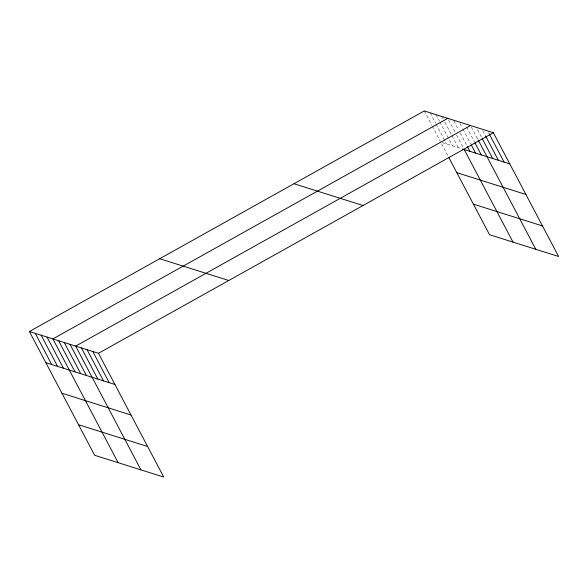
<?xml version="1.0" encoding="UTF-8"?>
<svg xmlns="http://www.w3.org/2000/svg" width="588" height="588" viewBox="0 0 588 588"><rect width="100%" height="100%" fill="white"/><g stroke="black" fill="none" stroke-linecap="round" stroke-linejoin="round"><path stroke-width="0.44" stroke-dasharray="2.94 2.21" d="M442.389 142.641L461.676 148.727M488.488 132.52L489.334 134.123M482.792 130.727L485.739 136.32M477.515 129.727L481.726 137.724M471.392 127.133L477.713 139.121M466.541 126.934L474.545 142.12M460 123.539L462.528 128.331M462.947 129.132L470.951 144.325M453.877 120.944L458.515 129.735M460.198 132.932L466.938 145.721M448.6 119.945L454.921 131.933M456.604 135.13L463.351 147.919M441.882 116.498L443.146 118.894M444.837 122.091L458.324 147.669M436.017 114.645L439.383 121.04M439.809 121.841L452.451 145.817M430.144 112.793L435.62 123.186M436.046 123.98L446.579 143.964M424.271 110.941L431.857 125.332M432.283 126.126L440.287 141.318M441.559 143.722L448.343 156.592"/><path stroke-width="0.88" d="M29.4 331.514L98.475 353.292L163.729 477.059L94.653 455.281L29.4 331.514L424.271 110.941L493.347 132.719L558.6 256.486L489.525 234.708L448.762 157.393M447.755 118.342L52.883 338.916L118.144 462.683M470.547 125.531L75.676 346.104L140.936 469.871M98.475 353.292L493.347 132.719M462.513 148.992L509.781 163.89M456.817 172.674L525.893 194.452M473.413 204.154L542.489 225.932M293.963 183.728L363.039 205.506M159.708 258.727L228.783 280.505M45.835 362.686L114.91 384.464M61.946 393.24L131.021 415.018M78.542 424.727L147.617 446.505M489.334 134.123L504.085 162.097M485.739 136.32L498.381 160.303M482.153 138.518L492.685 158.503M478.14 139.922L535.808 249.297M474.964 142.921L481.285 154.909M471.378 145.118L475.589 153.115M467.364 146.522L469.893 151.314M464.197 149.521L513.015 242.116M92.772 351.492L109.214 382.67M87.075 349.698L103.51 380.87M81.379 347.898L97.814 379.076M69.979 344.303L86.414 375.482M64.283 342.51L80.718 373.689M58.587 340.717L75.021 371.888M47.011 337.064L63.453 368.242M41.145 335.211L57.58 366.39M35.273 333.367L51.707 364.538"/></g></svg>
